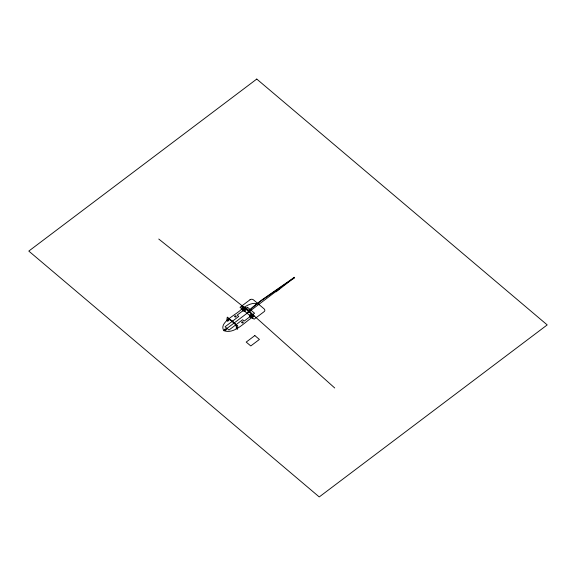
<?xml version="1.0" encoding="UTF-8"?>
<svg xmlns="http://www.w3.org/2000/svg" width="576" height="576" viewBox="0 0 576 576"><rect width="100%" height="100%" fill="white"/><g stroke="black" fill="none" stroke-linecap="round" stroke-linejoin="round"><path stroke-width="0.86" d="M241.74 309.312C243.259 302.674 254.088 314.158 252.252 318.211M226.714 320.544L227.282 317.131L237.838 326.066L237.269 329.479M241.733 309.204L242.302 305.798L252.857 314.734L252.288 318.146M249.509 310.478L249.242 312.084C244.267 315.209 253.267 306.734 253.994 306.432A71.374 26.15 -49.8 0 1 255.168 305.467L257.134 303.905A76.486 28.022 -49.8 0 1 258.718 302.681A77.335 28.332 -49.8 0 1 259.906 301.774L260.698 301.176A78.365 28.706 -49.8 0 1 261.886 300.298L287.986 282.182A79.229 29.023 -49.8 0 0 289.166 281.362L291.902 279.432A36.324 13.306 -49.8 0 0 293.04 278.59L294.206 277.69M251.287 308.39L247.874 311.897L247.298 313.56M251.302 308.383L254.016 306.029A71.942 26.352 -49.8 0 1 255.204 305.05L257.191 303.473A77.234 28.296 -49.8 0 1 258.782 302.234A78.084 28.606 -49.8 0 1 259.985 301.327L260.777 300.73A79.106 28.98 -49.8 0 1 261.972 299.837L288.101 281.707A78.66 28.814 -49.8 0 0 289.282 280.886L291.996 278.964A35.561 13.025 -49.8 0 0 293.112 278.143L294.257 277.265M293.328 278.798L294.156 278.136M294.041 277.841L276.026 291.859M258.818 304.387C253.123 301.406 246.528 305.604 241.805 308.779C238.212 313.862 217.822 322.322 223.949 330.703L279.194 289.015M254.606 316.022C245.52 320.652 235.231 334.692 223.949 330.703M158.753 239.033L249.322 311.551L334.721 387.986M236.419 327.348L236.254 328.622L236.815 325.418L228.247 318.168L227.714 321.358C229.327 316.404 236.311 324.144 236.419 327.348M256.759 79.063L28.8 251.086L319.241 496.937L547.2 324.914L256.759 79.063M250.056 299.736L240.041 307.289L254.117 319.205L264.132 311.652A2.477 1.966 9.5 0 0 264.096 308.858L253.541 299.923A2.477 1.966 9.5 0 0 250.056 299.736M247.536 307.274L237.175 315.094L238.759 316.433L225.072 326.758L228.946 330.034L242.633 319.709L244.217 321.048L254.57 313.229L247.536 307.274M254.837 335.57L246.204 342.086L250.783 345.953L259.416 339.444L254.837 335.57M234.994 316.836A0.742 0.59 9.5 0 0 236.182 316.519A0.742 0.59 9.5 0 0 235.166 315.828A0.742 0.59 9.5 0 0 234.994 316.836M242.035 322.79A0.742 0.59 9.5 0 0 243.223 322.474A0.742 0.59 9.5 0 0 242.208 321.79A0.742 0.59 9.5 0 0 242.035 322.79M225.029 329.99A0.742 0.59 9.5 0 0 226.21 329.674A0.742 0.59 9.5 0 0 225.194 328.99A0.742 0.59 9.5 0 0 225.029 329.99M251.021 316.296A0.742 0.59 9.5 0 0 252.202 315.979A0.742 0.59 9.5 0 0 251.186 315.295A0.742 0.59 9.5 0 0 251.021 316.296M242.87 310.774A1.98 1.57 9.5 0 0 246.031 309.931A1.98 1.57 9.5 0 0 243.324 308.095A1.98 1.57 9.5 0 0 242.87 310.774M250.265 317.03A1.98 1.57 9.5 0 0 253.418 316.188A1.98 1.57 9.5 0 0 250.718 314.352A1.98 1.57 9.5 0 0 250.265 317.03M243.626 310.039A0.742 0.59 9.5 0 0 244.807 309.722A0.742 0.59 9.5 0 0 243.792 309.038A0.742 0.59 9.5 0 0 243.626 310.039"/></g></svg>
